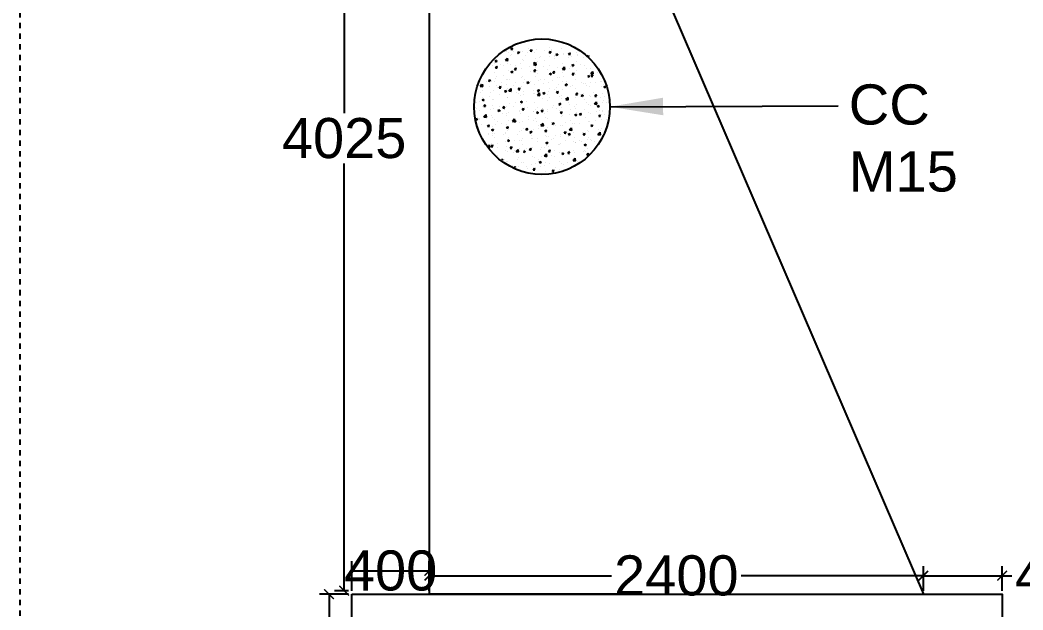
# Model space of a CAD drawing. Header units: inches. Extents: x 334 to 11487, y 360 to 10656.
# Drawn here: x 479.72 to 498.5, y 367.75 to 378.79 of the extents above; entities that cross this region are included whole.
import ezdxf

# ---------------------------------------------------------------- set-up
doc = ezdxf.new("R2010")
doc.units = ezdxf.units.IN
doc.header["$MEASUREMENT"] = 0
doc.linetypes.add('DASHDOT', pattern=[1, 0.5, -0.25, 0, -0.25])
for name, color, linetype in [('DIMENSION', 255, 'Continuous'), ('DRAWING', 2, 'Continuous'), ('HATCH', 7, 'Continuous'), ('TEXT', 255, 'Continuous')]:
    doc.layers.add(name, color=color, linetype=linetype)
doc.styles.get("Standard").update_dxf_attribs({"font": 'arial.ttf'})
doc.styles.add('TIMES NEW ROMAN', font='times.ttf')
doc.dimstyles.new('dig', dxfattribs={"dimtxt": 0.1875, "dimasz": 0.18, "dimexe": 0.18, "dimexo": 0.0625, "dimgap": 0.09, "dimtad": 0, "dimtih": 1, "dimtoh": 1, "dimdec": 4, "dimzin": 0, "dimdsep": 46, "dimtxsty": 'Standard', "dimblk": 'ARCHTICK', "dimcen": 0.09, "dimadec": 0, "dimazin": 0, "dimtfac": 1, "dimtdec": 4, "dimtofl": 0, "dimtmove": 0, "dimatfit": 3, "dimldrblk": 'ARCHTICK', "dimfxl": 1, "dimtolj": 1, "dimtzin": 0, "dimarcsym": 0})
doc.dimstyles.new('ISO-25', dxfattribs={"dimtxt": 0.636364, "dimasz": 1, "dimexe": 1.25, "dimexo": 0.625, "dimtad": 0, "dimtih": 1, "dimtoh": 1, "dimlfac": 100, "dimtxsty": 'TIMES NEW ROMAN', "dimcen": 2.5, "dimadec": 0, "dimazin": 0, "dimtfac": 1, "dimtmove": 0, "dimatfit": 3, "dimfxl": 1, "dimarcsym": 0})

# ---------------------------------------------------------------- blocks, each defined once
blk = doc.blocks.new('_ArchTick')
at = {"color": 0, "linetype": 'ByBlock', "const_width": 0.15}
blk.add_lwpolyline([(-0.5, -0.5), (0.5, 0.5)], dxfattribs=at)
blk = doc.blocks.new('*D14')
at = {"layer": 'Defpoints', "color": 0, "ltscale": 0.02, "transparency": 16777216}
for p in [(487.384, 368.484), (485.934, 368.047), (487.384, 368.047)]:
    blk.add_point(p, dxfattribs=at)
at = {"layer": 'DIMENSION', "color": 0, "lineweight": -2, "ltscale": 0.02, "transparency": 16777216}
for p, q in [((485.934, 368.11), (485.934, 368.664)), ((487.384, 368.11), (487.384, 368.664)), ((485.934, 368.484), (487.384, 368.484))]:
    blk.add_line(p, q, dxfattribs=at)
at = {"layer": 'DIMENSION', "color": 0, "lineweight": -2, "ltscale": 0.02, "transparency": 16777216, "xscale": 0.18, "yscale": 0.18, "zscale": 0.18, "rotation": 180}
blk.add_blockref('_ArchTick', (485.934, 368.484), dxfattribs=at)
at = {"layer": 'DIMENSION', "color": 0, "lineweight": -2, "ltscale": 0.02, "transparency": 16777216, "xscale": 0.18, "yscale": 0.18, "zscale": 0.18}
blk.add_blockref('_ArchTick', (487.384, 368.484), dxfattribs=at)
at = {"layer": 'DIMENSION', "color": 0, "ltscale": 0.02, "transparency": 16777216, "insert": (486.659, 368.484), "char_height": 0.75, "attachment_point": 5}
blk.add_mtext('\\A1;400', dxfattribs=at)
blk = doc.blocks.new('*D15')
at = {"layer": 'Defpoints', "color": 0, "ltscale": 0.02, "transparency": 16777216}
for p in [(498.11, 368.392), (496.634, 368.047), (498.11, 368.047)]:
    blk.add_point(p, dxfattribs=at)
at = {"layer": 'DIMENSION', "color": 0, "lineweight": -2, "ltscale": 0.02, "transparency": 16777216}
for p, q in [((496.634, 368.11), (496.634, 368.572)), ((498.11, 368.11), (498.11, 368.572)), ((496.634, 368.392), (498.11, 368.392)), ((498.11, 368.392), (498.29, 368.392))]:
    blk.add_line(p, q, dxfattribs=at)
at = {"layer": 'DIMENSION', "color": 0, "lineweight": -2, "ltscale": 0.02, "transparency": 16777216, "xscale": 0.18, "yscale": 0.18, "zscale": 0.18, "rotation": 180}
blk.add_blockref('_ArchTick', (496.634, 368.392), dxfattribs=at)
at = {"layer": 'DIMENSION', "color": 0, "lineweight": -2, "ltscale": 0.02, "transparency": 16777216, "xscale": 0.18, "yscale": 0.18, "zscale": 0.18}
blk.add_blockref('_ArchTick', (498.11, 368.392), dxfattribs=at)
at = {"layer": 'DIMENSION', "color": 0, "ltscale": 0.02, "transparency": 16777216, "insert": (499.222, 368.392), "char_height": 0.75, "attachment_point": 5}
blk.add_mtext('\\A1;400', dxfattribs=at)
blk = doc.blocks.new('*D16')
at = {"layer": 'Defpoints', "color": 0, "ltscale": 0.02, "transparency": 16777216}
for p in [(496.634, 368.392), (487.384, 368.11), (496.634, 368.047)]:
    blk.add_point(p, dxfattribs=at)
at = {"layer": 'DIMENSION', "color": 0, "lineweight": -2, "ltscale": 0.02, "transparency": 16777216}
for p, q in [((487.384, 368.172), (487.384, 368.572)), ((496.634, 368.11), (496.634, 368.572)), ((487.384, 368.392), (490.794, 368.392)), ((496.634, 368.392), (493.224, 368.392))]:
    blk.add_line(p, q, dxfattribs=at)
at = {"layer": 'DIMENSION', "color": 0, "lineweight": -2, "ltscale": 0.02, "transparency": 16777216, "xscale": 0.18, "yscale": 0.18, "zscale": 0.18, "rotation": 180}
blk.add_blockref('_ArchTick', (487.384, 368.392), dxfattribs=at)
at = {"layer": 'DIMENSION', "color": 0, "lineweight": -2, "ltscale": 0.02, "transparency": 16777216, "xscale": 0.18, "yscale": 0.18, "zscale": 0.18}
blk.add_blockref('_ArchTick', (496.634, 368.392), dxfattribs=at)
at = {"layer": 'DIMENSION', "color": 0, "ltscale": 0.02, "transparency": 16777216, "insert": (492.009, 368.392), "char_height": 0.75, "attachment_point": 5}
blk.add_mtext('\\A1;2400', dxfattribs=at)
blk = doc.blocks.new('*D17')
at = {"layer": 'Defpoints', "color": 0, "ltscale": 0.02, "transparency": 16777216}
for p in [(485.789, 385.048), (485.934, 385.048), (485.934, 368.11)]:
    blk.add_point(p, dxfattribs=at)
at = {"layer": 'DIMENSION', "color": 0, "lineweight": -2, "ltscale": 0.02, "transparency": 16777216}
for p, q in [((485.871, 385.048), (485.609, 385.048)), ((485.789, 385.048), (485.789, 377.052)), ((485.789, 368.11), (485.789, 376.106)), ((485.871, 368.11), (485.609, 368.11))]:
    blk.add_line(p, q, dxfattribs=at)
at = {"layer": 'DIMENSION', "color": 0, "lineweight": -2, "ltscale": 0.02, "transparency": 16777216, "xscale": 0.18, "yscale": 0.18, "zscale": 0.18}
for p, rotation in [((485.789, 385.048), 90), ((485.789, 368.11), 270)]:
    blk.add_blockref('_ArchTick', p, dxfattribs=dict(at, rotation=rotation))
at = {"layer": 'DIMENSION', "color": 0, "ltscale": 0.02, "transparency": 16777216, "insert": (485.789, 376.579), "char_height": 0.75, "attachment_point": 5}
blk.add_mtext('\\A1;4025', dxfattribs=at)
blk = doc.blocks.new('*D71')
at = {"layer": 'Defpoints', "color": 0, "ltscale": 0.02, "transparency": 16777216}
for p in [(485.934, 368.047), (485.507, 365.882), (485.934, 365.882)]:
    blk.add_point(p, dxfattribs=at)
at = {"layer": 'DIMENSION', "color": 0, "lineweight": -2, "ltscale": 0.02, "transparency": 16777216}
for p, q in [((485.871, 368.047), (485.327, 368.047)), ((485.507, 368.047), (485.507, 367.437)), ((485.507, 365.882), (485.507, 366.492)), ((485.871, 365.882), (485.327, 365.882))]:
    blk.add_line(p, q, dxfattribs=at)
at = {"layer": 'DIMENSION', "color": 0, "lineweight": -2, "ltscale": 0.02, "transparency": 16777216, "xscale": 0.18, "yscale": 0.18, "zscale": 0.18}
for p, rotation in [((485.507, 368.047), 90), ((485.507, 365.882), 270)]:
    blk.add_blockref('_ArchTick', p, dxfattribs=dict(at, rotation=rotation))
at = {"layer": 'DIMENSION', "color": 0, "ltscale": 0.02, "transparency": 16777216, "insert": (485.507, 366.964), "char_height": 0.75, "attachment_point": 5}
blk.add_mtext('\\A1;600', dxfattribs=at)

msp = doc.modelspace()

# ---------------------------------------------------------------- linework, layer by layer
at = {"layer": 'DIMENSION', "ltscale": 0.02}
for p, q in [((487.38432, 368.04717), (487.38432, 388.39731)), ((488.82181, 378.20905), (488.82181, 378.20905)), ((488.91254, 378.24651), (488.93664, 378.27524)), ((488.91254, 378.24651), (488.94242, 378.2439)), ((488.94263, 378.24363), (488.93685, 378.27497)), ((488.95529, 378.20865), (488.95529, 378.20865)), ((489.03483, 378.18755), (489.06984, 378.20099)), ((489.03483, 378.18755), (489.0597, 378.17077)), ((489.05991, 378.17051), (489.07005, 378.20072)), ((489.08872, 378.19777), (489.08872, 378.19777)), ((489.13014, 378.21218), (489.13014, 378.21218)), ((489.24688, 378.2587), (489.24688, 378.2587)), ((489.27117, 378.21514), (489.29527, 378.24386)), ((489.27117, 378.21514), (489.30105, 378.21252)), ((489.30126, 378.21226), (489.29548, 378.2436)), ((489.38269, 378.24419), (489.38269, 378.24419)), ((488.61472, 378.02628), (488.64973, 378.03972)), ((488.61472, 378.02628), (488.63959, 378.00951)), ((488.6398, 378.00924), (488.64994, 378.03945)), ((488.80841, 378.04117), (488.84735, 378.08176)), ((488.80841, 378.04117), (488.85287, 378.03427)), ((488.85308, 378.03402), (488.84756, 378.08151)), ((488.86734, 378.01052), (488.86734, 378.01052)), ((488.87342, 378.17697), (488.87342, 378.17697)), ((488.90885, 378.13925), (488.90885, 378.13925)), ((488.92723, 378.14189), (488.92723, 378.14189)), ((489.03402, 378.15573), (489.03402, 378.15573)), ((489.12406, 378.04573), (489.12406, 378.04573)), ((489.14625, 378.03367), (489.14625, 378.03367)), ((489.19415, 378.13061), (489.19415, 378.13061)), ((489.22338, 378.18066), (489.22338, 378.18066)), ((489.33329, 377.98624), (489.3683, 377.99968)), ((489.34203, 377.95841), (489.38097, 377.999)), ((489.35563, 378.18649), (489.35563, 378.18649)), ((489.35837, 377.9692), (489.3685, 377.99941)), ((489.37661, 378.07774), (489.37661, 378.07774)), ((489.40763, 378.02502), (489.40763, 378.02502)), ((489.43784, 378.08373), (489.43784, 378.08373)), ((489.46106, 378.11933), (489.46106, 378.11933)), ((488.46154, 377.90047), (488.46154, 377.90047)), ((488.56306, 377.93357), (488.56306, 377.93357)), ((488.60765, 377.97304), (488.60765, 377.97304)), ((488.62328, 377.90179), (488.64739, 377.93052)), ((488.62328, 377.90179), (488.65317, 377.89918)), ((488.65338, 377.89891), (488.6476, 377.93025)), ((488.72233, 377.9549), (488.72233, 377.9549)), ((488.77731, 377.94204), (488.77731, 377.94204)), ((488.85465, 377.98362), (488.85465, 377.98362)), ((488.86126, 377.84408), (488.86126, 377.84408)), ((488.90248, 377.95852), (488.90248, 377.95852)), ((488.91317, 377.82497), (488.94818, 377.83841)), ((488.91317, 377.82497), (488.93805, 377.8082)), ((488.93825, 377.80793), (488.94839, 377.83814)), ((488.98191, 377.87042), (489.00602, 377.89914)), ((488.98191, 377.87042), (489.0118, 377.8678)), ((488.98925, 377.94362), (488.98925, 377.94362)), ((489.01201, 377.86754), (489.00623, 377.89888)), ((489.09185, 377.98345), (489.09185, 377.98345)), ((489.11798, 377.87928), (489.11798, 377.87928)), ((489.25616, 377.93234), (489.25616, 377.93234)), ((489.27609, 377.82782), (489.27609, 377.82782)), ((489.33329, 377.98624), (489.35816, 377.96946)), ((489.34054, 377.83904), (489.36465, 377.86777)), ((489.34054, 377.83904), (489.37043, 377.83643)), ((489.34203, 377.95841), (489.3865, 377.95152)), ((489.37064, 377.83616), (489.36486, 377.8675)), ((489.37053, 377.91129), (489.37053, 377.91129)), ((489.3867, 377.95126), (489.38118, 377.99875)), ((489.40126, 377.8443), (489.40126, 377.8443)), ((488.35806, 377.71067), (488.35806, 377.71067)), ((488.46348, 377.64351), (488.46348, 377.64351)), ((488.49306, 377.66371), (488.52807, 377.67714)), ((488.49306, 377.66371), (488.51793, 377.64693)), ((488.51814, 377.64666), (488.52828, 377.67688)), ((488.54242, 377.63524), (488.54242, 377.63524)), ((488.59549, 377.64014), (488.59549, 377.64014)), ((488.60157, 377.80659), (488.60157, 377.80659)), ((488.62497, 377.6994), (488.62497, 377.6994)), ((488.64578, 377.74484), (488.64578, 377.74484)), ((488.73039, 377.63223), (488.73039, 377.63223)), ((488.77095, 377.76132), (488.77095, 377.76132)), ((488.83401, 377.68529), (488.83401, 377.68529)), ((488.85518, 377.67763), (488.85518, 377.67763)), ((488.89188, 377.68812), (488.89188, 377.68812)), ((488.96032, 377.78625), (488.96032, 377.78625)), ((489.1119, 377.71284), (489.1119, 377.71284)), ((489.1256, 377.73534), (489.1256, 377.73534)), ((489.14456, 377.63061), (489.14456, 377.63061)), ((489.15879, 377.67684), (489.15879, 377.67684)), ((489.21163, 377.62366), (489.24664, 377.6371)), ((489.21163, 377.62366), (489.2365, 377.60689)), ((489.23671, 377.60662), (489.24685, 377.63684)), ((489.24541, 377.62556), (489.24541, 377.62556)), ((489.26973, 377.64709), (489.26973, 377.64709)), ((489.36445, 377.74485), (489.36445, 377.74485)), ((489.4172, 377.78539), (489.4172, 377.78539)), ((489.4257, 377.66557), (489.4257, 377.66557)), ((489.45909, 377.67202), (489.45909, 377.67202)), ((488.33403, 377.55707), (488.35813, 377.5858)), ((488.33403, 377.55707), (488.36392, 377.55446)), ((488.33686, 377.44169), (488.33686, 377.44169)), ((488.34108, 377.55411), (488.38002, 377.5947)), ((488.34108, 377.55411), (488.38554, 377.54722)), ((488.34294, 377.60813), (488.34294, 377.60813)), ((488.36412, 377.55419), (488.35834, 377.58553)), ((488.37063, 377.4754), (488.37063, 377.4754)), ((488.38575, 377.54696), (488.38023, 377.59445)), ((488.51424, 377.54763), (488.51424, 377.54763)), ((488.52549, 377.44524), (488.52549, 377.44524)), ((488.58941, 377.4737), (488.58941, 377.4737)), ((488.63941, 377.56411), (488.63941, 377.56411)), ((488.66222, 377.52545), (488.66222, 377.52545)), ((488.69266, 377.5257), (488.71676, 377.55442)), ((488.69266, 377.5257), (488.72255, 377.52308)), ((488.72275, 377.52282), (488.71697, 377.55416)), ((488.79152, 377.4624), (488.82653, 377.47584)), ((488.79152, 377.4624), (488.81639, 377.44562)), ((488.8166, 377.44536), (488.82673, 377.47557)), ((488.82878, 377.58904), (488.82878, 377.58904)), ((488.8491, 377.51118), (488.8491, 377.51118)), ((488.8747, 377.47135), (488.91364, 377.51194)), ((488.8747, 377.47135), (488.91916, 377.46446)), ((488.91937, 377.4642), (488.91385, 377.51169)), ((488.95382, 377.57551), (488.95382, 377.57551)), ((488.9973, 377.62096), (488.9973, 377.62096)), ((489.05129, 377.49432), (489.07539, 377.52305)), ((489.05129, 377.49432), (489.08118, 377.49171)), ((489.08138, 377.49144), (489.0756, 377.52278)), ((489.10582, 377.54639), (489.10582, 377.54639)), ((489.13819, 377.44989), (489.13819, 377.44989)), ((489.26421, 377.60968), (489.26421, 377.60968)), ((489.32756, 377.47482), (489.32756, 377.47482)), ((489.35837, 377.5784), (489.35837, 377.5784)), ((489.40992, 377.46295), (489.43402, 377.49167)), ((489.40992, 377.46295), (489.43981, 377.46033)), ((489.44001, 377.46006), (489.43423, 377.49141)), ((489.43636, 377.45058), (489.43636, 377.45058)), ((488.26999, 377.25037), (488.26999, 377.25037)), ((488.33078, 377.27524), (488.33078, 377.27524)), ((488.37141, 377.30113), (488.40642, 377.31457)), ((488.37141, 377.30113), (488.39628, 377.28435)), ((488.38271, 377.35042), (488.38271, 377.35042)), ((488.39648, 377.28409), (488.40662, 377.3143)), ((488.50788, 377.3669), (488.50788, 377.3669)), ((488.56159, 377.30042), (488.56159, 377.30042)), ((488.58333, 377.30725), (488.58333, 377.30725)), ((488.69725, 377.39183), (488.69725, 377.39183)), ((488.7924, 377.43397), (488.7924, 377.43397)), ((488.84302, 377.34474), (488.84302, 377.34474)), ((488.85318, 377.35048), (488.85318, 377.35048)), ((489.00666, 377.25268), (489.00666, 377.25268)), ((489.01302, 377.43341), (489.01302, 377.43341)), ((489.05931, 377.42269), (489.05931, 377.42269)), ((489.08997, 377.26109), (489.12498, 377.27453)), ((489.08997, 377.26109), (489.11484, 377.24431)), ((489.09974, 377.37994), (489.09974, 377.37994)), ((489.11505, 377.24405), (489.12519, 377.27426)), ((489.14477, 377.40053), (489.14477, 377.40053)), ((489.19602, 377.27761), (489.19602, 377.27761)), ((489.32622, 377.41141), (489.32622, 377.41141)), ((489.35229, 377.41195), (489.35229, 377.41195)), ((489.40832, 377.38859), (489.44726, 377.42918)), ((489.40832, 377.38859), (489.45279, 377.3817)), ((489.45299, 377.38144), (489.44747, 377.42893)), ((488.25118, 377.15322), (488.25118, 377.15322)), ((488.26664, 377.13386), (488.26664, 377.13386)), ((488.3247, 377.10879), (488.3247, 377.10879)), ((488.37635, 377.1697), (488.37635, 377.1697)), ((488.40341, 377.18098), (488.42751, 377.2097)), ((488.40341, 377.18098), (488.43329, 377.17836)), ((488.4335, 377.1781), (488.42772, 377.20944)), ((488.42812, 377.18975), (488.42812, 377.18975)), ((488.53355, 377.12258), (488.53355, 377.12258)), ((488.56571, 377.19463), (488.56571, 377.19463)), ((488.57725, 377.1408), (488.57725, 377.1408)), ((488.66986, 377.09982), (488.70487, 377.11326)), ((488.66986, 377.09982), (488.69473, 377.08305)), ((488.69494, 377.08278), (488.70508, 377.11299)), ((488.69503, 377.17847), (488.69503, 377.17847)), ((488.76204, 377.1496), (488.78614, 377.17833)), ((488.76204, 377.1496), (488.79192, 377.14699)), ((488.79213, 377.14672), (488.78635, 377.17806)), ((488.80046, 377.11131), (488.80046, 377.11131)), ((488.83694, 377.17829), (488.83694, 377.17829)), ((488.88149, 377.2362), (488.88149, 377.2362)), ((488.96195, 377.16719), (488.96195, 377.16719)), ((489.06449, 377.0804), (489.06449, 377.0804)), ((489.06737, 377.10003), (489.06737, 377.10003)), ((489.09366, 377.21349), (489.09366, 377.21349)), ((489.12067, 377.11823), (489.14477, 377.14695)), ((489.12067, 377.11823), (489.15055, 377.11561)), ((489.12413, 377.1022), (489.12413, 377.1022)), ((489.15076, 377.11534), (489.14498, 377.14669)), ((489.22886, 377.15591), (489.22886, 377.15591)), ((489.33428, 377.08875), (489.33428, 377.08875)), ((489.34013, 377.07906), (489.34013, 377.07906)), ((489.34621, 377.2455), (489.34621, 377.2455)), ((489.38026, 377.12198), (489.38026, 377.12198)), ((489.38842, 377.05978), (489.42343, 377.07322)), ((489.4135, 377.04274), (489.42364, 377.07295)), ((489.41572, 377.15225), (489.41572, 377.15225)), ((489.4793, 377.08685), (489.5034, 377.11558)), ((489.4793, 377.08685), (489.50918, 377.08424)), ((488.26367, 376.9439), (488.28476, 376.95199)), ((488.26725, 376.92675), (488.27462, 376.92178)), ((488.27483, 376.92152), (488.28496, 376.95173)), ((488.31862, 376.94235), (488.31862, 376.94235)), ((488.32865, 376.93559), (488.32865, 376.93559)), ((488.40737, 376.98429), (488.44631, 377.02488)), ((488.40737, 376.98429), (488.45183, 376.9774)), ((488.43418, 376.99742), (488.43418, 376.99742)), ((488.45204, 376.97714), (488.44652, 377.02463)), ((488.54094, 377.00209), (488.54094, 377.00209)), ((488.57117, 376.97435), (488.57117, 376.97435)), ((488.59556, 376.92431), (488.59556, 376.92431)), ((488.66075, 376.89231), (488.66075, 376.89231)), ((488.74995, 377.03899), (488.74995, 377.03899)), ((488.83086, 377.01184), (488.83086, 377.01184)), ((488.83254, 377.05214), (488.83254, 377.05214)), ((488.86247, 376.91304), (488.86247, 376.91304)), ((488.87512, 377.05547), (488.87512, 377.05547)), ((488.93295, 376.8832), (488.93295, 376.8832)), ((488.94099, 376.90153), (488.97993, 376.94212)), ((488.94099, 376.90153), (488.98545, 376.89464)), ((488.95234, 376.94236), (488.95234, 376.94236)), ((488.96831, 376.89851), (489.00332, 376.91195)), ((488.96831, 376.89851), (488.99318, 376.88174)), ((488.98566, 376.89438), (488.98014, 376.94187)), ((488.99339, 376.88147), (489.00353, 376.91169)), ((489.0815, 376.8806), (489.0815, 376.8806)), ((489.08758, 377.04705), (489.08758, 377.04705)), ((489.12938, 376.90176), (489.12938, 376.90176)), ((489.24394, 376.99241), (489.24394, 376.99241)), ((489.24873, 376.92477), (489.24873, 376.92477)), ((489.33405, 376.91261), (489.33405, 376.91261)), ((489.3739, 376.94125), (489.3739, 376.94125)), ((489.38842, 377.05978), (489.4133, 377.043)), ((489.39629, 376.89048), (489.39629, 376.89048)), ((488.30264, 376.80022), (488.30264, 376.80022)), ((488.31254, 376.7759), (488.31254, 376.7759)), ((488.36916, 376.84225), (488.36916, 376.84225)), ((488.47278, 376.80488), (488.49689, 376.83361)), ((488.47278, 376.80488), (488.50267, 376.80227)), ((488.50287, 376.802), (488.49709, 376.83334)), ((488.5482, 376.73725), (488.58321, 376.75069)), ((488.5482, 376.73725), (488.57307, 376.72047)), ((488.56509, 376.80791), (488.56509, 376.80791)), ((488.57328, 376.72021), (488.58342, 376.75042)), ((488.61842, 376.84179), (488.61842, 376.84179)), ((488.74359, 376.85827), (488.74359, 376.85827)), ((488.80142, 376.68599), (488.80142, 376.68599)), ((488.82478, 376.8454), (488.82478, 376.8454)), ((488.83141, 376.77351), (488.85552, 376.80223)), ((488.83141, 376.77351), (488.8613, 376.77089)), ((488.8517, 376.71733), (488.8517, 376.71733)), ((488.8615, 376.77062), (488.85572, 376.80197)), ((489.07542, 376.71415), (489.07542, 376.71415)), ((489.11719, 376.72757), (489.11719, 376.72757)), ((489.1433, 376.76738), (489.1433, 376.76738)), ((489.19004, 376.74213), (489.21415, 376.77086)), ((489.19004, 376.74213), (489.21993, 376.73952)), ((489.22013, 376.73925), (489.21435, 376.77059)), ((489.24236, 376.74404), (489.24236, 376.74404)), ((489.26677, 376.6972), (489.30178, 376.71064)), ((489.26677, 376.6972), (489.29164, 376.68043)), ((489.29184, 376.68016), (489.30198, 376.71038)), ((489.32797, 376.74616), (489.32797, 376.74616)), ((489.43173, 376.76897), (489.43173, 376.76897)), ((489.43489, 376.81743), (489.43489, 376.81743)), ((489.47461, 376.81877), (489.51355, 376.85936)), ((489.47461, 376.81877), (489.51907, 376.81188)), ((488.48688, 376.64458), (488.48688, 376.64458)), ((488.49819, 376.66882), (488.49819, 376.66882)), ((488.55901, 376.64146), (488.55901, 376.64146)), ((488.56011, 376.66728), (488.56011, 376.66728)), ((488.60362, 376.60165), (488.60362, 376.60165)), ((488.61205, 376.66106), (488.61205, 376.66106)), ((488.7651, 376.65754), (488.7651, 376.65754)), ((488.81262, 376.5125), (488.81262, 376.5125)), ((488.8187, 376.67895), (488.8187, 376.67895)), ((488.84666, 376.53594), (488.88166, 376.54938)), ((488.84666, 376.53594), (488.87153, 376.51916)), ((488.87053, 376.59038), (488.87053, 376.59038)), ((488.87173, 376.5189), (488.88187, 376.54911)), ((488.98566, 376.53036), (488.98566, 376.53036)), ((489.03201, 376.64626), (489.03201, 376.64626)), ((489.06934, 376.54771), (489.06934, 376.54771)), ((489.11083, 376.54684), (489.11083, 376.54684)), ((489.13744, 376.5791), (489.13744, 376.5791)), ((489.29893, 376.63498), (489.29893, 376.63498)), ((489.30019, 376.57177), (489.30019, 376.57177)), ((489.32189, 376.57972), (489.32189, 376.57972)), ((489.40435, 376.56782), (489.40435, 376.56782)), ((489.41425, 376.5191), (489.41425, 376.5191)), ((488.48052, 376.46386), (488.48052, 376.46386)), ((488.49213, 376.43373), (488.5126, 376.45506)), ((488.51145, 376.40861), (488.51812, 376.40758)), ((488.51833, 376.40732), (488.51281, 376.45481)), ((488.54216, 376.42879), (488.56626, 376.45751)), ((488.54216, 376.42879), (488.57204, 376.42617)), ((488.55293, 376.47501), (488.55293, 376.47501)), ((488.57225, 376.4259), (488.56647, 376.45725)), ((488.66563, 376.40338), (488.66563, 376.40338)), ((488.66988, 376.48879), (488.66988, 376.48879)), ((488.80654, 376.34606), (488.80654, 376.34606)), ((488.83106, 376.419), (488.83106, 376.419)), ((488.85412, 376.33315), (488.85412, 376.33315)), ((488.90079, 376.39741), (488.92489, 376.42614)), ((488.90079, 376.39741), (488.93067, 376.3948)), ((488.93088, 376.39453), (488.9251, 376.42587)), ((488.93254, 376.39211), (488.93254, 376.39211)), ((488.95087, 376.30921), (488.95087, 376.30921)), ((488.97929, 376.34963), (488.97929, 376.34963)), ((489.00728, 376.33171), (489.04622, 376.3723)), ((489.00728, 376.33171), (489.05174, 376.32482)), ((489.05195, 376.32456), (489.04643, 376.37205)), ((489.06326, 376.38126), (489.06326, 376.38126)), ((489.12265, 376.46905), (489.12265, 376.46905)), ((489.14511, 376.33463), (489.18012, 376.34807)), ((489.14511, 376.33463), (489.16998, 376.31785)), ((489.16866, 376.37456), (489.16866, 376.37456)), ((489.17019, 376.31759), (489.18032, 376.3478)), ((489.19945, 376.38083), (489.19945, 376.38083)), ((489.24246, 376.35927), (489.24246, 376.35927)), ((489.25942, 376.36603), (489.28352, 376.39476)), ((489.25942, 376.36603), (489.2893, 376.36342)), ((489.28951, 376.36315), (489.28373, 376.39449)), ((489.31581, 376.41327), (489.31581, 376.41327)), ((489.46636, 376.36955), (489.46636, 376.36955)), ((489.48443, 376.41614), (489.48443, 376.41614)), ((488.65928, 376.25916), (488.65928, 376.25916)), ((488.74454, 376.18086), (488.76001, 376.1868)), ((488.75556, 376.17266), (488.76021, 376.18654)), ((488.80046, 376.17961), (488.80046, 376.17961)), ((488.83517, 376.13661), (488.83517, 376.13661)), ((488.84776, 376.15243), (488.84776, 376.15243)), ((489.03712, 376.17736), (489.03712, 376.17736)), ((489.05718, 376.21481), (489.05718, 376.21481)), ((489.10208, 376.12533), (489.10208, 376.12533)), ((489.14182, 376.13424), (489.14182, 376.13424)), ((489.30973, 376.24682), (489.30973, 376.24682)), ((489.3529, 376.21893), (489.3529, 376.21893)), ((489.43342, 376.18429), (489.43342, 376.18429)), ((489.44356, 376.13332), (489.47857, 376.14676)), ((489.44356, 376.13332), (489.46843, 376.11654)), ((489.46864, 376.11628), (489.47878, 376.14649)), ((489.47807, 376.23541), (489.47807, 376.23541)), ((488.94059, 376.06945), (488.94059, 376.06945)), ((488.98468, 376.03861), (488.99427, 376.05004)), ((488.99759, 376.03286), (488.99447, 376.04977)), ((489.0511, 376.04837), (489.0511, 376.04837)), ((489.20751, 376.05817), (489.20751, 376.05817)), ((489.22136, 376.02172), (489.22136, 376.02172)), ((489.30365, 376.08038), (489.30365, 376.08038)), ((489.32879, 375.98994), (489.3529, 376.01866)), ((489.32879, 375.98994), (489.35868, 375.98732)), ((489.34653, 376.0382), (489.34653, 376.0382)), ((489.35888, 375.98706), (489.3531, 376.0184)), ((489.36899, 376.11405), (489.36899, 376.11405)), ((489.47442, 376.04689), (489.47442, 376.04689)), ((490.97642, 368.04717), (487.38432, 368.04717))]:
    msp.add_line(p, q, dxfattribs=at)
msp.add_lwpolyline([(489.31285, 385.04781), (496.6344, 368.04717)], dxfattribs=at)
msp.add_lwpolyline([(485.93356, 368.04717), (498.11012, 368.04717), (498.11012, 365.94429), (485.93356, 365.94429)], close=True, dxfattribs=at)
msp.add_circle((489.49345, 377.17071), 1.26854, dxfattribs=at)
at = {"layer": 'DRAWING', "linetype": 'DASHDOT', "ltscale": 0.02}
msp.add_lwpolyline([(479.72103, 433.75689), (589.77913, 433.75689), (589.77913, 359.84006), (479.72103, 359.84006)], close=True, dxfattribs=at)
at = {"layer": 'HATCH', "linetype": 'Continuous', "ltscale": 0.02}
for p, q in [((489.53916, 378.22223), (489.53916, 378.22223)), ((489.6298, 378.18376), (489.6539, 378.21249)), ((489.64239, 378.28167), (489.64239, 378.28167)), ((489.65989, 378.18088), (489.65411, 378.21222)), ((489.66433, 378.23871), (489.66433, 378.23871)), ((489.8537, 378.26364), (489.8537, 378.26364)), ((489.5328, 378.0415), (489.5328, 378.0415)), ((489.62254, 378.17522), (489.62254, 378.17522)), ((489.6298, 378.18376), (489.65968, 378.18115)), ((489.63631, 378.11523), (489.63631, 378.11523)), ((489.72216, 378.06643), (489.72216, 378.06643)), ((489.72797, 378.10805), (489.72797, 378.10805)), ((489.72943, 378.13378), (489.72943, 378.13378)), ((489.7534, 378.1475), (489.78841, 378.16094)), ((489.7534, 378.1475), (489.77827, 378.13073)), ((489.77848, 378.13046), (489.78861, 378.16068)), ((489.88945, 378.16394), (489.88945, 378.16394)), ((489.89303, 378.15043), (489.89303, 378.15043)), ((489.98843, 378.15239), (490.01253, 378.18111)), ((489.98843, 378.15239), (490.01831, 378.14977)), ((489.99488, 378.09678), (489.99488, 378.09678)), ((490.01852, 378.1495), (490.01274, 378.18084)), ((490.02103, 378.18383), (490.02103, 378.18383)), ((490.03794, 378.10801), (490.03794, 378.10801)), ((490.1395, 378.01599), (490.1395, 378.01599)), ((490.14558, 378.18244), (490.14558, 378.18244)), ((490.15637, 378.15266), (490.15637, 378.15266)), ((490.16311, 378.12449), (490.16311, 378.12449)), ((490.26179, 378.0855), (490.26179, 378.0855)), ((490.34706, 378.12101), (490.35868, 378.13486)), ((490.34706, 378.12101), (490.37647, 378.11844)), ((490.39919, 378.05348), (490.39919, 378.05348)), ((489.52307, 377.92106), (489.52307, 377.92106)), ((489.59063, 377.86923), (489.59063, 377.86923)), ((489.63023, 377.94878), (489.63023, 377.94878)), ((489.69917, 377.80767), (489.72328, 377.83639)), ((489.70879, 377.83545), (489.70879, 377.83545)), ((489.72927, 377.80478), (489.72349, 377.83612)), ((489.78998, 377.90979), (489.78998, 377.90979)), ((489.87565, 377.87565), (489.91459, 377.91624)), ((489.87565, 377.87565), (489.92012, 377.86876)), ((489.88087, 377.81754), (489.88087, 377.81754)), ((489.88695, 377.98399), (489.88695, 377.98399)), ((489.9064, 377.9108), (489.9064, 377.9108)), ((489.92033, 377.8685), (489.9148, 377.91599)), ((490.00038, 377.8855), (490.00038, 377.8855)), ((490.03157, 377.92728), (490.03157, 377.92728)), ((490.05185, 377.94619), (490.08686, 377.95963)), ((490.05185, 377.94619), (490.07672, 377.92942)), ((490.05689, 377.89851), (490.05689, 377.89851)), ((490.07693, 377.92915), (490.08707, 377.95937)), ((490.13342, 377.84955), (490.13342, 377.84955)), ((490.22094, 377.95221), (490.22094, 377.95221)), ((490.29197, 377.93555), (490.29197, 377.93555)), ((490.3238, 377.88723), (490.3238, 377.88723)), ((490.39311, 377.88704), (490.39311, 377.88704)), ((490.40927, 377.79289), (490.44821, 377.83348)), ((490.41178, 377.82577), (490.41178, 377.82577)), ((490.45395, 377.78574), (490.44842, 377.83323)), ((490.53035, 377.81306), (490.53035, 377.81306)), ((489.537, 377.67561), (489.537, 377.67561)), ((489.62415, 377.78233), (489.62415, 377.78233)), ((489.63174, 377.78493), (489.66675, 377.79837)), ((489.63174, 377.78493), (489.65661, 377.76815)), ((489.65682, 377.76789), (489.66696, 377.7981)), ((489.69261, 377.65429), (489.69261, 377.65429)), ((489.69917, 377.80767), (489.72906, 377.80505)), ((489.77487, 377.71359), (489.77487, 377.71359)), ((489.8286, 377.72566), (489.8286, 377.72566)), ((489.87479, 377.65109), (489.87479, 377.65109)), ((489.90004, 377.73007), (489.90004, 377.73007)), ((489.95952, 377.64301), (489.95952, 377.64301)), ((490.0578, 377.77629), (490.08191, 377.80502)), ((490.0578, 377.77629), (490.08769, 377.77368)), ((490.0879, 377.77341), (490.08212, 377.80475)), ((490.0894, 377.755), (490.0894, 377.755)), ((490.12019, 377.77572), (490.12019, 377.77572)), ((490.12734, 377.6831), (490.12734, 377.6831)), ((490.22643, 377.63173), (490.22643, 377.63173)), ((490.3503, 377.74488), (490.38531, 377.75832)), ((490.3503, 377.74488), (490.37518, 377.72811)), ((490.37538, 377.72784), (490.38552, 377.75806)), ((490.38703, 377.72059), (490.38703, 377.72059)), ((490.40518, 377.79658), (490.40518, 377.79658)), ((490.40927, 377.79289), (490.45374, 377.786)), ((490.41643, 377.74491), (490.44054, 377.77364)), ((490.41643, 377.74491), (490.44632, 377.7423)), ((490.44653, 377.74203), (490.44075, 377.77337)), ((490.58818, 377.64078), (490.58818, 377.64078)), ((490.60274, 377.65079), (490.60274, 377.65079)), ((490.64375, 377.75579), (490.64375, 377.75579)), ((489.51008, 377.42235), (489.54509, 377.43579)), ((489.53112, 377.5984), (489.53112, 377.5984)), ((489.53516, 377.40531), (489.5453, 377.43553)), ((489.61199, 377.44944), (489.61199, 377.44944)), ((489.61807, 377.61589), (489.61807, 377.61589)), ((489.64333, 377.51639), (489.64333, 377.51639)), ((489.72796, 377.50063), (489.72796, 377.50063)), ((489.7685, 377.53287), (489.7685, 377.53287)), ((489.76855, 377.43157), (489.79265, 377.4603)), ((489.79864, 377.42869), (489.79286, 377.46003)), ((489.79804, 377.58713), (489.79804, 377.58713)), ((489.86871, 377.48464), (489.86871, 377.48464)), ((489.93019, 377.58362), (489.9652, 377.59706)), ((489.93019, 377.58362), (489.95506, 377.56684)), ((489.95527, 377.56658), (489.96541, 377.59679)), ((489.95787, 377.5578), (489.95787, 377.5578)), ((490.01955, 377.55069), (490.01955, 377.55069)), ((490.06495, 377.57585), (490.06495, 377.57585)), ((490.12126, 377.51665), (490.12126, 377.51665)), ((490.27364, 377.59937), (490.27364, 377.59937)), ((490.31114, 377.60074), (490.31114, 377.60074)), ((490.33186, 377.56457), (490.33186, 377.56457)), ((490.38095, 377.55414), (490.38095, 377.55414)), ((490.39881, 377.61585), (490.39881, 377.61585)), ((490.45664, 377.44357), (490.45664, 377.44357)), ((490.49335, 377.62046), (490.49335, 377.62046)), ((490.59877, 377.55329), (490.59877, 377.55329)), ((490.63767, 377.58935), (490.63767, 377.58935)), ((490.64876, 377.54357), (490.68377, 377.55701)), ((490.64876, 377.54357), (490.67363, 377.5268)), ((490.67384, 377.52653), (490.68397, 377.55675)), ((489.51008, 377.42235), (489.53495, 377.40558)), ((489.5118, 377.31918), (489.5118, 377.31918)), ((489.59314, 377.40013), (489.59314, 377.40013)), ((489.60591, 377.28299), (489.60591, 377.28299)), ((489.63697, 377.33566), (489.63697, 377.33566)), ((489.76855, 377.43157), (489.79844, 377.42896)), ((489.82633, 377.36059), (489.82633, 377.36059)), ((489.86005, 377.38886), (489.86005, 377.38886)), ((489.86263, 377.3182), (489.86263, 377.3182)), ((489.94194, 377.30583), (489.98088, 377.34642)), ((489.94194, 377.30583), (489.98641, 377.29894)), ((489.98661, 377.29868), (489.98109, 377.34617)), ((489.99891, 377.25235), (489.99891, 377.25235)), ((490.11518, 377.35021), (490.11518, 377.35021)), ((490.12696, 377.37758), (490.12696, 377.37758)), ((490.12718, 377.40019), (490.15128, 377.42892)), ((490.12718, 377.40019), (490.15707, 377.39758)), ((490.14211, 377.40216), (490.14211, 377.40216)), ((490.15727, 377.39731), (490.15149, 377.42865)), ((490.22865, 377.38231), (490.26366, 377.39575)), ((490.22865, 377.38231), (490.25352, 377.36553)), ((490.25373, 377.36527), (490.26386, 377.39548)), ((490.26728, 377.41864), (490.26728, 377.41864)), ((490.2905, 377.30241), (490.2905, 377.30241)), ((490.37487, 377.3877), (490.37487, 377.3877)), ((490.39387, 377.3663), (490.39387, 377.3663)), ((490.47556, 377.22307), (490.5145, 377.26366)), ((490.48581, 377.36882), (490.50991, 377.39754)), ((490.48581, 377.36882), (490.5157, 377.3662)), ((490.5159, 377.36593), (490.51012, 377.39728)), ((490.52023, 377.21592), (490.51471, 377.26341)), ((490.58209, 377.35246), (490.58209, 377.35246)), ((490.62551, 377.25645), (490.62551, 377.25645)), ((490.63159, 377.4229), (490.63159, 377.4229)), ((490.64088, 377.28794), (490.64088, 377.28794)), ((490.66078, 377.35502), (490.66078, 377.35502)), ((490.76605, 377.30442), (490.76605, 377.30442)), ((489.49577, 377.14464), (489.49577, 377.14464)), ((489.50939, 377.08397), (489.50361, 377.11531)), ((489.50543, 377.13846), (489.50543, 377.13846)), ((489.59983, 377.11655), (489.59983, 377.11655)), ((489.60119, 377.07747), (489.60119, 377.07747)), ((489.6948, 377.16339), (489.6948, 377.16339)), ((489.70731, 377.2023), (489.70731, 377.2023)), ((489.76268, 377.13336), (489.76268, 377.13336)), ((489.80854, 377.22104), (489.84354, 377.23448)), ((489.80854, 377.22104), (489.83341, 377.20427)), ((489.82712, 377.09252), (489.82712, 377.09252)), ((489.83361, 377.204), (489.84375, 377.23422)), ((489.83793, 377.05547), (489.86203, 377.0842)), ((489.85655, 377.15175), (489.85655, 377.15175)), ((489.86802, 377.05259), (489.86224, 377.08393)), ((489.8681, 377.0662), (489.8681, 377.0662)), ((490.01057, 377.20496), (490.01057, 377.20496)), ((490.02959, 377.12208), (490.02959, 377.12208)), ((490.1091, 377.18376), (490.1091, 377.18376)), ((490.11872, 377.14257), (490.11872, 377.14257)), ((490.13574, 377.22144), (490.13574, 377.22144)), ((490.2965, 377.1108), (490.2965, 377.1108)), ((490.32511, 377.24637), (490.32511, 377.24637)), ((490.36879, 377.22125), (490.36879, 377.22125)), ((490.41031, 377.19262), (490.41031, 377.19262)), ((490.47556, 377.22307), (490.52003, 377.21618)), ((490.50935, 377.09074), (490.50935, 377.09074)), ((490.5271, 377.181), (490.56211, 377.19444)), ((490.5271, 377.181), (490.55197, 377.16422)), ((490.55218, 377.16396), (490.56232, 377.19417)), ((490.56341, 377.09953), (490.56341, 377.09953)), ((490.61943, 377.09001), (490.61943, 377.09001)), ((490.63452, 377.10721), (490.63452, 377.10721)), ((490.7019, 377.24267), (490.7019, 377.24267)), ((489.53553, 377.04246), (489.53553, 377.04246)), ((489.56326, 376.96618), (489.56326, 376.96618)), ((489.59375, 376.9501), (489.59375, 376.9501)), ((489.6632, 376.8792), (489.6632, 376.8792)), ((489.83793, 377.05547), (489.86781, 377.05286)), ((489.85047, 376.9853), (489.85047, 376.9853)), ((489.87904, 377.00775), (489.87904, 377.00775)), ((490.00421, 377.02423), (490.00421, 377.02423)), ((490.01808, 376.91754), (490.01808, 376.91754)), ((490.10302, 377.01731), (490.10302, 377.01731)), ((490.10699, 377.01973), (490.142, 377.03317)), ((490.10699, 377.01973), (490.13186, 377.00296)), ((490.13207, 377.00269), (490.14221, 377.03291)), ((490.13501, 377.05492), (490.13501, 377.05492)), ((490.19357, 377.04916), (490.19357, 377.04916)), ((490.19656, 377.0241), (490.22066, 377.05282)), ((490.19656, 377.0241), (490.22644, 377.02148)), ((490.22665, 377.02121), (490.22087, 377.05256)), ((490.30967, 376.96759), (490.30967, 376.96759)), ((490.35663, 376.88835), (490.35663, 376.88835)), ((490.36271, 377.0548), (490.36271, 377.0548)), ((490.37782, 376.89353), (490.37782, 376.89353)), ((490.40193, 377.04364), (490.40193, 377.04364)), ((490.50299, 376.91001), (490.50299, 376.91001)), ((490.55519, 376.99272), (490.57929, 377.02145)), ((490.55519, 376.99272), (490.58507, 376.99011)), ((490.58528, 376.98984), (490.5795, 377.02118)), ((490.60126, 377.01764), (490.60126, 377.01764)), ((490.61335, 376.92356), (490.61335, 376.92356)), ((490.66884, 377.03236), (490.66884, 377.03236)), ((490.69235, 376.93494), (490.69235, 376.93494)), ((489.51928, 376.81162), (489.51376, 376.85911)), ((489.54867, 376.71075), (489.57278, 376.73948)), ((489.54867, 376.71075), (489.57856, 376.70814)), ((489.57876, 376.70787), (489.57298, 376.73921)), ((489.58767, 376.78365), (489.58767, 376.78365)), ((489.68688, 376.85847), (489.72189, 376.87191)), ((489.68688, 376.85847), (489.71175, 376.84169)), ((489.71196, 376.84143), (489.72209, 376.87164)), ((489.72648, 376.86749), (489.72648, 376.86749)), ((489.7475, 376.81055), (489.7475, 376.81055)), ((489.84439, 376.81886), (489.84439, 376.81886)), ((489.87267, 376.82703), (489.87267, 376.82703)), ((489.9073, 376.67938), (489.93141, 376.7081)), ((489.93011, 376.86793), (489.93011, 376.86793)), ((489.93739, 376.6765), (489.93161, 376.70784)), ((490.00823, 376.73601), (490.04717, 376.7766)), ((490.00823, 376.73601), (490.0527, 376.72912)), ((490.0529, 376.72886), (490.04738, 376.77635)), ((490.06204, 376.85196), (490.06204, 376.85196)), ((490.09086, 376.68442), (490.09086, 376.68442)), ((490.09694, 376.85087), (490.09694, 376.85087)), ((490.19703, 376.85665), (490.19703, 376.85665)), ((490.24628, 376.69632), (490.24628, 376.69632)), ((490.35055, 376.72191), (490.35055, 376.72191)), ((490.37145, 376.7128), (490.37145, 376.7128)), ((490.40544, 376.81842), (490.44045, 376.83186)), ((490.40544, 376.81842), (490.43031, 376.80165)), ((490.43052, 376.80138), (490.44066, 376.8316)), ((490.46394, 376.84537), (490.46394, 376.84537)), ((490.54185, 376.65325), (490.58079, 376.69384)), ((490.56082, 376.73773), (490.56082, 376.73773)), ((490.58062, 376.71931), (490.58062, 376.71931)), ((490.58652, 376.6461), (490.581, 376.69359)), ((490.60727, 376.75711), (490.60727, 376.75711)), ((489.56522, 376.49589), (489.60023, 376.50933)), ((489.56584, 376.62371), (489.56584, 376.62371)), ((489.58159, 376.6172), (489.58159, 376.6172)), ((489.5903, 376.47885), (489.60044, 376.50907)), ((489.61597, 376.61334), (489.61597, 376.61334)), ((489.67126, 376.55654), (489.67126, 376.55654)), ((489.70584, 376.56916), (489.70584, 376.56916)), ((489.74114, 376.62982), (489.74114, 376.62982)), ((489.83275, 376.61243), (489.83275, 376.61243)), ((489.83831, 376.65241), (489.83831, 376.65241)), ((489.9073, 376.67938), (489.93719, 376.67676)), ((489.93051, 376.65475), (489.93051, 376.65475)), ((489.93817, 376.54527), (489.93817, 376.54527)), ((489.98533, 376.65716), (490.02034, 376.6706)), ((489.98533, 376.65716), (490.0102, 376.64038)), ((489.99743, 376.61921), (489.99743, 376.61921)), ((490.01041, 376.64012), (490.02055, 376.67033)), ((490.08478, 376.51797), (490.08478, 376.51797)), ((490.09966, 376.60115), (490.09966, 376.60115)), ((490.11475, 376.49912), (490.11475, 376.49912)), ((490.11724, 376.50942), (490.11724, 376.50942)), ((490.20508, 376.53399), (490.20508, 376.53399)), ((490.23992, 376.5156), (490.23992, 376.5156)), ((490.26593, 376.648), (490.29004, 376.67673)), ((490.26593, 376.648), (490.29582, 376.64539)), ((490.28903, 376.66926), (490.28903, 376.66926)), ((490.29602, 376.64512), (490.29024, 376.67646)), ((490.34447, 376.55546), (490.34447, 376.55546)), ((490.36657, 376.58987), (490.36657, 376.58987)), ((490.40883, 376.55948), (490.40883, 376.55948)), ((490.42928, 376.54053), (490.42928, 376.54053)), ((490.47199, 376.52271), (490.47199, 376.52271)), ((490.54185, 376.65325), (490.58632, 376.64636)), ((490.60119, 376.59067), (490.60119, 376.59067)), ((490.62456, 376.61663), (490.64867, 376.64535)), ((490.62456, 376.61663), (490.63595, 376.61563)), ((490.64935, 376.64252), (490.64887, 376.64508)), ((489.53405, 376.40932), (489.53405, 376.40932)), ((489.56522, 376.49589), (489.59009, 376.47912)), ((489.57551, 376.45076), (489.57551, 376.45076)), ((489.6096, 376.43261), (489.6096, 376.43261)), ((489.61805, 376.33466), (489.64215, 376.36338)), ((489.61805, 376.33466), (489.64793, 376.33204)), ((489.64814, 376.33178), (489.64236, 376.36312)), ((489.73327, 376.35827), (489.73327, 376.35827)), ((489.79897, 376.45754), (489.79897, 376.45754)), ((489.82565, 376.45937), (489.82565, 376.45937)), ((489.82615, 376.31952), (489.82615, 376.31952)), ((489.83223, 376.48596), (489.83223, 376.48596)), ((489.97668, 376.30328), (490.00078, 376.33201)), ((490.00018, 376.347), (490.00018, 376.347)), ((490.00677, 376.3004), (490.00099, 376.33174)), ((490.0787, 376.35153), (490.0787, 376.35153)), ((490.10838, 376.31839), (490.10838, 376.31839)), ((490.26709, 376.33572), (490.26709, 376.33572)), ((490.28378, 376.45585), (490.31879, 376.46929)), ((490.28378, 376.45585), (490.30866, 376.43907)), ((490.29775, 376.34332), (490.29775, 376.34332)), ((490.3082, 376.33445), (490.3082, 376.33445)), ((490.30886, 376.43881), (490.319, 376.46902)), ((490.33839, 376.38901), (490.33839, 376.38901)), ((489.5409, 376.24896), (489.57984, 376.28954)), ((489.5409, 376.24896), (489.58536, 376.24206)), ((489.56943, 376.28431), (489.56943, 376.28431)), ((489.58557, 376.2418), (489.58005, 376.28929)), ((489.66744, 376.26034), (489.66744, 376.26034)), ((489.72501, 376.23434), (489.72501, 376.23434)), ((489.82007, 376.15307), (489.82007, 376.15307)), ((489.86367, 376.29458), (489.89868, 376.30802)), ((489.86367, 376.29458), (489.88854, 376.27781)), ((489.88875, 376.27754), (489.89889, 376.30776)), ((489.97668, 376.30328), (490.00656, 376.30067)), ((489.97685, 376.12118), (489.97685, 376.12118)), ((489.98321, 376.30191), (489.98321, 376.30191)), ((490.0166, 376.28439), (490.0166, 376.28439)), ((490.07262, 376.18508), (490.07262, 376.18508)), ((490.07452, 376.1662), (490.11346, 376.20678)), ((490.07452, 376.1662), (490.11898, 376.1593)), ((490.11919, 376.15904), (490.11367, 376.20653)), ((490.16621, 376.14612), (490.16621, 376.14612)), ((490.33531, 376.27191), (490.35941, 376.30063)), ((490.33531, 376.27191), (490.36519, 376.26929)), ((490.3654, 376.26902), (490.35962, 376.30036)), ((489.5359, 376.06313), (489.5359, 376.06313)), ((489.55727, 375.95142), (489.55727, 375.95142)), ((489.56335, 376.11786), (489.56335, 376.11786)), ((489.6359, 376.10278), (489.6359, 376.10278)), ((489.68742, 375.95856), (489.71153, 375.98729)), ((489.68742, 375.95856), (489.71731, 375.95595)), ((489.71751, 375.95568), (489.71173, 375.98702)), ((489.74133, 376.03561), (489.74133, 376.03561)), ((489.81399, 375.98662), (489.81399, 375.98662)), ((489.85168, 376.10471), (489.85168, 376.10471)), ((489.90282, 376.0915), (489.90282, 376.0915))]:
    msp.add_line(p, q, dxfattribs=at)

# ---------------------------------------------------------------- texts
at = {"layer": 'DIMENSION', "ltscale": 0.02, "insert": (495.23743, 377.58878), "char_height": 0.752, "width": 2.9043861, "attachment_point": 1}
msp.add_mtext('CC M15', dxfattribs=at)

# ---------------------------------------------------------------- dimensions: what is measured, and where the dimension line sits
at = {"layer": 'DIMENSION', "ltscale": 0.02}
dim = msp.add_linear_dim(base=(485.7893, 385.04781), p1=(485.93356, 368.10967), p2=(485.93356, 385.04781), angle=90, text='4025', dimstyle='dig', override={"dimtxt": 0.75}, dxfattribs=at)
dim.commit()
dim.dimension.update_dxf_attribs({"geometry": '*D17', "text_midpoint": (485.7893, 376.57874), "dimtype": 160})
dim = msp.add_linear_dim(base=(487.38432, 368.48365), p1=(485.93356, 368.04717), p2=(487.38432, 368.04717), text='400', dimstyle='dig', override={"dimtxt": 0.75}, dxfattribs=at)
dim.commit()
dim.dimension.update_dxf_attribs({"geometry": '*D14', "text_midpoint": (486.65894, 368.48365), "dimtype": 160})
for base, p1, p2, text, picture, middle in [((496.6344, 368.39162), (487.38432, 368.10967), (496.6344, 368.04717), '2400', '*D16', (492.00936, 368.39162)), ((498.11012, 368.39162), (496.6344, 368.04717), (498.11012, 368.04717), '400', '*D15', (499.22246, 368.39162))]:
    dim = msp.add_linear_dim(base=base, p1=p1, p2=p2, text=text, dimstyle='dig', override={"dimtxt": 0.75}, dxfattribs=at)
    dim.commit()
    dim.dimension.update_dxf_attribs({"geometry": picture, "text_midpoint": middle})
dim = msp.add_linear_dim(base=(485.50673, 365.88179), p1=(485.93356, 368.04717), p2=(485.93356, 365.88179), angle=90, text='600', dimstyle='dig', override={"dimtxt": 0.75}, dxfattribs=at)
dim.commit()
dim.dimension.update_dxf_attribs({"geometry": '*D71', "text_midpoint": (485.50673, 366.96448)})

# ---------------------------------------------------------------- leaders
at = {"layer": 'TEXT', "ltscale": 0.02}
msp.add_leader([(490.76199, 377.17071), (495.03877, 377.19031)], dimstyle='ISO-25', override={"dimgap": 0.625, "dimtad": 0}, dxfattribs=at)

doc.saveas('drawing.dxf')
